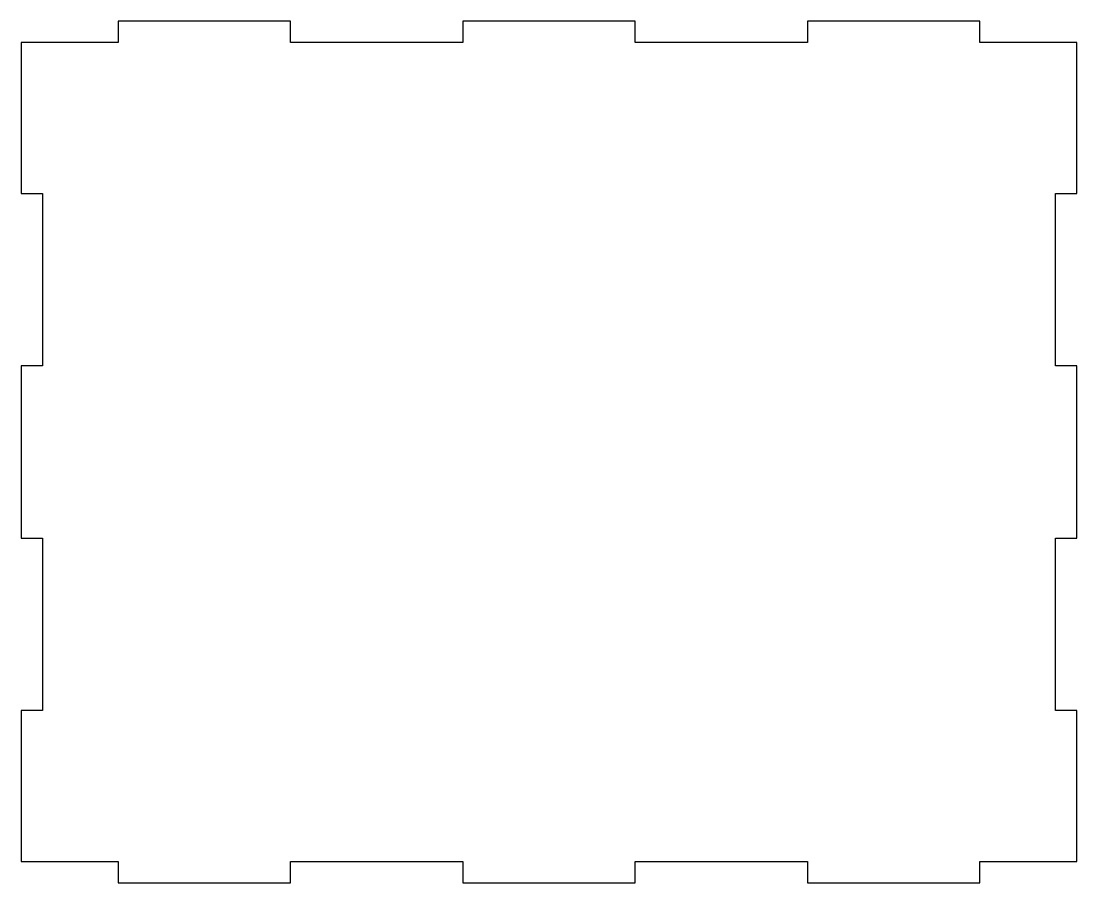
# Model space of a CAD drawing. Header units: inches. Extents: x -6.1 to 6.1, y -5 to 5.
import ezdxf

# ---------------------------------------------------------------- set-up
doc = ezdxf.new("R2010")
doc.units = ezdxf.units.IN
doc.header["$MEASUREMENT"] = 0

msp = doc.modelspace()

# ---------------------------------------------------------------- linework, layer by layer
msp.add_lwpolyline([(6.125, 4.75), (5, 4.75), (5, 5), (3, 5), (3, 4.75), (1, 4.75), (1, 5), (-1, 5), (-1, 4.75), (-3, 4.75), (-3, 5), (-5, 5), (-5, 4.75), (-6.125, 4.75), (-6.125, 3), (-5.875, 3), (-5.875, 1), (-6.125, 1), (-6.125, -1), (-5.875, -1), (-5.875, -3), (-6.125, -3), (-6.125, -4.75), (-5, -4.75), (-5, -5), (-3, -5), (-3, -4.75), (-1, -4.75), (-1, -5), (1, -5), (1, -4.75), (3, -4.75), (3, -5), (5, -5), (5, -4.75), (6.125, -4.75), (6.125, -3), (5.875, -3), (5.875, -1), (6.125, -1), (6.125, 1), (5.875, 1), (5.875, 3), (6.125, 3)], close=True)

doc.saveas('drawing.dxf')
